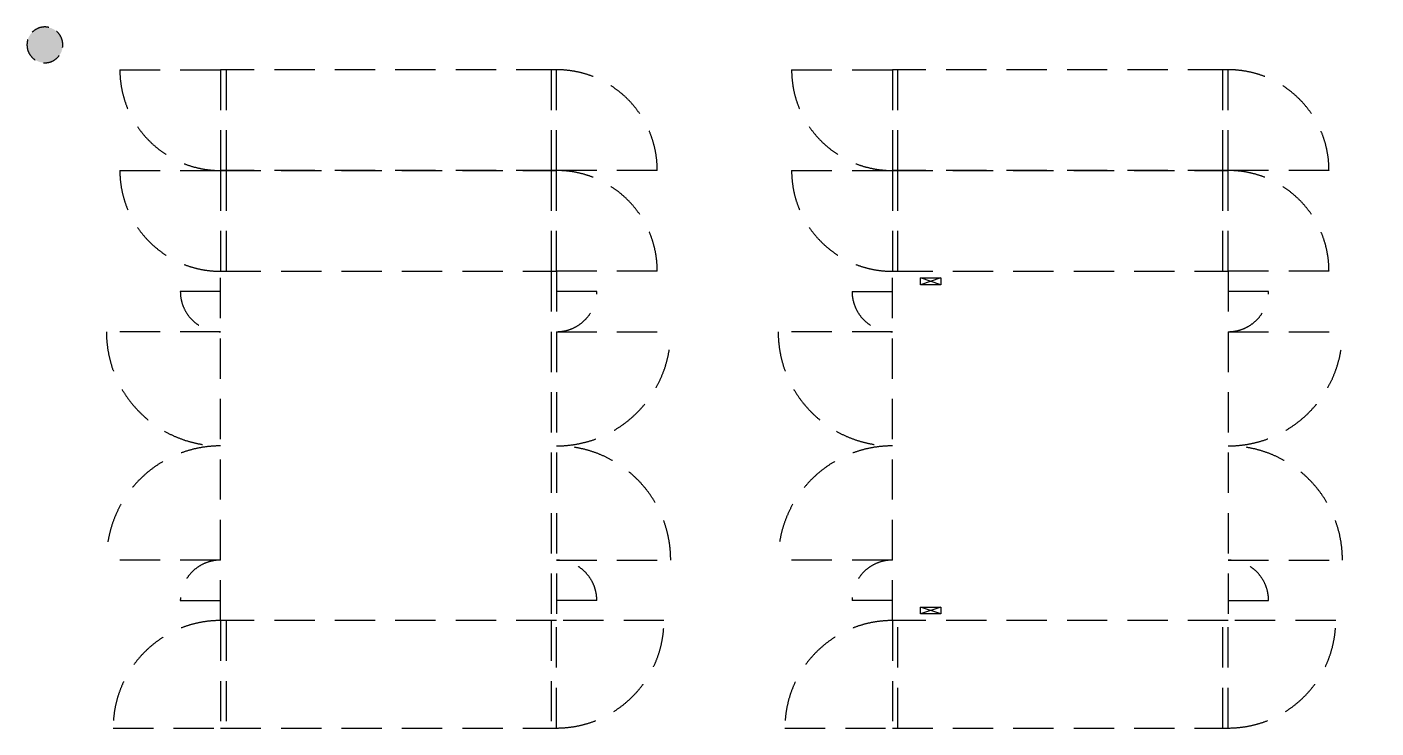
# Model space of a CAD drawing. Header units: millimetres. Extents: x -95754 to 177808, y 34455 to 150605.
# Drawn here: x 134912 to 144954, y 137605 to 142823 of the extents above; entities that cross this region are included whole.
import ezdxf

# ---------------------------------------------------------------- set-up
doc = ezdxf.new("R2010")
doc.units = ezdxf.units.MM
doc.header["$LTSCALE"] = 300
doc.linetypes.add('ghid', pattern=[3, 2, -1])
doc.linetypes.add('H1', pattern=[1.5, 1, -0.5])
for name, color, linetype in [('------00 Switch Gear', 8, 'Continuous'), ('A-ETC-전기', 253, 'H1'), ('A-갑종방화문', 7, 'Continuous'), ('A-방화문표기', 6, 'ghid')]:
    doc.layers.add(name, color=color, linetype=linetype)

# ---------------------------------------------------------------- blocks, each defined once
blk = doc.blocks.new('SYM-갑종방화문')
at = {"layer": 'A-방화문표기'}
blk.add_hatch(color=251, dxfattribs=at).paths.add_polyline_path([(-600, 0, 1), (600, 0, 1)])
at = {"layer": 'A-방화문표기', "color": 251}
blk.add_circle((0, 0), 600, dxfattribs=at)
blk = doc.blocks.new('A$C1B410CB1')
at = {"layer": 'A-갑종방화문', "xscale": 0.1666666666666667, "yscale": 0.1666666666666667, "zscale": 0.1666666666666667}
blk.add_blockref('SYM-갑종방화문', (100, 100), dxfattribs=at)
blk = doc.blocks.new('750X2500')
at = {"layer": 'A-ETC-전기'}
for p, q in [((-3250, 750), (-2458, 750)), ((-2460, 750), (-2460, 0)), ((-40, 750), (-40, 0)), ((750, 0), (-42, 0))]:
    blk.add_line(p, q, dxfattribs=at)
blk.add_lwpolyline([(-2500, 750), (-2500, 0), (0, 0), (0, 750)], close=True, dxfattribs=at)
for centre, start, end in [((-2500, 750), 180, 270), ((0, 0), 0, 90)]:
    blk.add_arc(centre, 750, start, end, dxfattribs=at)
blk = doc.blocks.new('800X2500')
at = {"layer": 'A-ETC-전기'}
for p, q in [((-2460, 800), (-2460, 0)), ((800, 800), (-42, 800)), ((-40, 800), (-40, 0)), ((-3300, 0), (-2458, 0))]:
    blk.add_line(p, q, dxfattribs=at)
blk.add_lwpolyline([(-2500, 800), (-2500, 0), (0, 0), (0, 800)], close=True, dxfattribs=at)
for centre, start, end in [((-2500, 0), 90, 180), ((0, 800), 270, 0)]:
    blk.add_arc(centre, 800, start, end, dxfattribs=at)
blk = doc.blocks.new('1100X2500')
at = {"layer": 'A-ETC-전기'}
for p, q in [((-2460, 1100), (-2460, 0)), ((1100, 1100), (-42, 1100)), ((-40, 1100), (-40, 0)), ((-3600, 0), (-2458, 0))]:
    blk.add_line(p, q, dxfattribs=at)
at = {"layer": 'A-ETC-전기', "elevation": 0}
blk.add_lwpolyline([(-2500, 1100), (-2500, 0), (0, 0), (0, 1100)], close=True, dxfattribs=at)
at = {"layer": 'A-ETC-전기'}
for centre, start, end in [((-2500, 0), 90, 180), ((0, 1100), 270, 0)]:
    blk.add_arc(centre, 1100, start, end, dxfattribs=at)

msp = doc.modelspace()

# ---------------------------------------------------------------- linework, layer by layer
at = {"layer": 'A-ETC-전기'}
for p, q in [((138813.6, 141005), (138813.6, 138405)), ((141713.6, 140905), (141563.6, 140955)), ((141713.6, 140955), (141563.6, 140905)), ((136353.6, 140855), (136053.6, 140855)), ((139153.6, 140855), (138853.6, 140855)), ((141053.6, 140855), (141353.6, 140855)), ((144153.6, 140855), (143853.6, 140855)), ((136353.6, 140555), (135503.6, 140555)), ((138853.6, 140555), (139703.6, 140555)), ((141353.6, 140555), (140503.6, 140555)), ((143853.6, 140555), (144703.6, 140555)), ((136353.6, 138855), (135503.6, 138855)), ((138853.6, 138855), (139703.6, 138855)), ((141353.6, 138855), (140503.6, 138855)), ((143853.6, 138855), (144703.6, 138855)), ((136053.6, 138555), (136353.6, 138555)), ((139153.6, 138555), (138853.6, 138555)), ((141353.6, 138555), (141053.6, 138555)), ((141713.6, 138455), (141563.6, 138505)), ((141713.6, 138505), (141563.6, 138455)), ((143853.6, 138555), (144153.6, 138555))]:
    msp.add_line(p, q, dxfattribs=at)
at = {"layer": 'A-ETC-전기', "elevation": 0}
for points in [[(138853.6, 141005), (138853.6, 138405), (136353.6, 138405), (136353.6, 141005)], [(141353.6, 138405), (141353.6, 141005), (143853.6, 141005), (143853.6, 138405)], [(141563.6, 140905), (141563.6, 140955), (141713.6, 140955), (141713.6, 140905)], [(141563.6, 138455), (141563.6, 138505), (141713.6, 138505), (141713.6, 138455)]]:
    msp.add_lwpolyline(points, close=True, dxfattribs=at)
at = {"layer": 'A-ETC-전기'}
for centre, radius, start, end in [((136353.6, 140855), 300, 180, 270), ((138853.6, 140855), 300, 270, 0), ((141353.6, 140855), 300, 180, 270), ((143853.6, 140855), 300, 270, 0), ((136353.6, 140555), 850, 180, 270), ((138853.6, 140555), 850, 270, 0), ((141353.6, 140555), 850, 180, 270), ((143853.6, 140555), 850, 270, 0), ((136353.6, 138855), 850, 90, 180), ((138853.6, 138855), 850, 0, 90), ((141353.6, 138855), 850, 90, 180), ((143853.6, 138855), 850, 0, 90), ((136353.6, 138555), 300, 90, 180), ((138853.6, 138555), 300, 0, 90), ((141353.6, 138555), 300, 90, 180), ((143853.6, 138555), 300, 0, 90)]:
    msp.add_arc(centre, radius, start, end, dxfattribs=at)

# ---------------------------------------------------------------- block references
at = {"layer": '------00 Switch Gear'}
for name, p in [('800X2500', (138853.6, 137605)), ('1100X2500', (148553.6, 136505))]:
    msp.add_blockref(name, p, dxfattribs=at)
at = {"layer": '------00 Switch Gear', "rotation": 180}
msp.add_blockref('800X2500', (141353.6, 138405), dxfattribs=at)
at = {"layer": 'A-ETC-전기'}
for p in [(138853.6, 141755), (138853.6, 141005)]:
    msp.add_blockref('750X2500', p, dxfattribs=at)
at = {"layer": 'A-ETC-전기', "rotation": 180}
for p in [(141353.6, 142505), (141353.6, 141755)]:
    msp.add_blockref('750X2500', p, dxfattribs=at)
at = {"layer": 'A-갑종방화문', "xscale": -1.333333333333056, "yscale": 1.333333333333056, "zscale": 1.333333333333056, "rotation": 90}
msp.add_blockref('A$C1B410CB1', (135178.9, 142823.4), dxfattribs=at)

doc.saveas('drawing.dxf')
